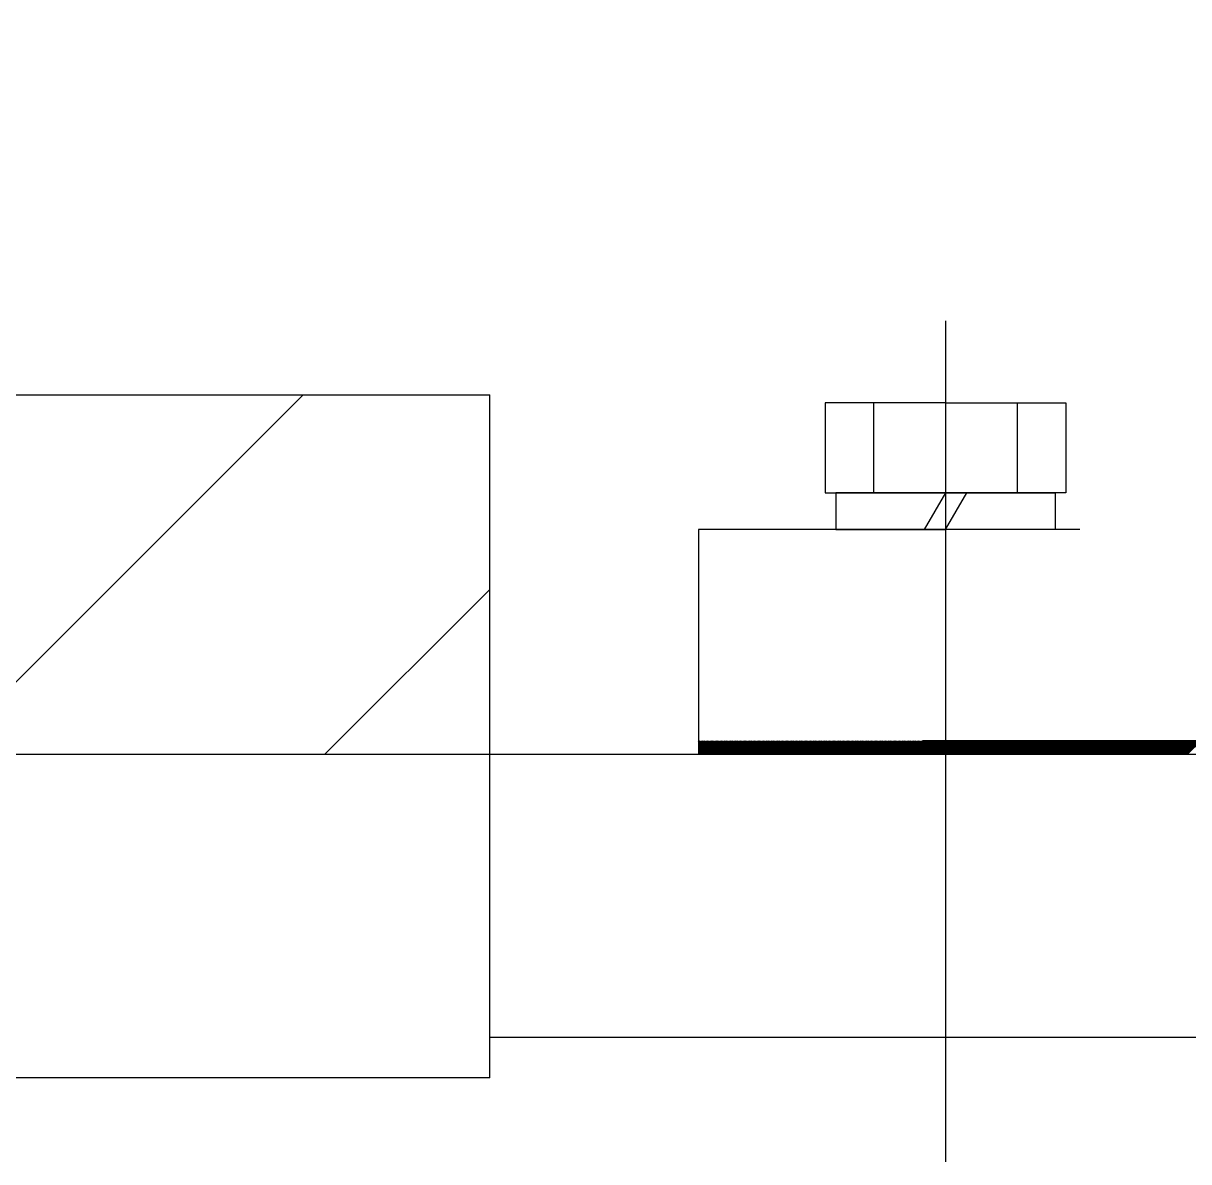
# Model space of a CAD drawing. Header units: millimetres. Extents: x 0 to 14700, y -398 to 10395.
# Drawn here: x 8945.8 to 9075.4, y 5484.5 to 5611.1 of the extents above; entities that cross this region are included whole.
import ezdxf

# ---------------------------------------------------------------- set-up
doc = ezdxf.new("R2010")
doc.units = ezdxf.units.MM
doc.header["$LTSCALE"] = 350
doc.linetypes.add('K', pattern=[2.5, 1.25, -0.25, 0.25, -0.25, 0.25, -0.25])
doc.layers.add('01', color=7, linetype='Continuous')
doc.layers.add('07', color=6, linetype='K')

# ---------------------------------------------------------------- blocks, each defined once
blk = doc.blocks.new('rtrtrt')
at = {"layer": '07', "color": 6, "linetype": 'K', "ltscale": 0.8}
for p, q in [((7896.01, 22097.17), (7896.01, 22003.63)), ((7896.01, 22088.05), (7882.63, 22088.05)), ((7882.63, 22088.05), (7882.63, 22078.05)), ((7888.01, 22078.05), (7888.01, 22088.05)), ((7896.01, 22088.05), (7909.38, 22088.05)), ((7904.01, 22078.05), (7904.01, 22088.05)), ((7909.38, 22088.05), (7909.38, 22078.05)), ((7896.01, 22080.15), (7896.01, 22071.85)), ((7882.63, 22078.05), (7896.01, 22078.05)), ((7896.01, 22078.05), (7883.81, 22078.05)), ((7883.81, 22078.05), (7883.81, 22073.95)), ((7896.01, 22078.05), (7893.64, 22073.95)), ((7896.01, 22078.05), (7908.21, 22078.05)), ((7896.01, 22073.95), (7898.37, 22078.05)), ((7909.38, 22078.05), (7896.01, 22078.05)), ((7908.21, 22078.05), (7908.21, 22073.95)), ((8330.93, 22073.95), (7868.51, 22073.95)), ((7868.51, 22073.95), (7868.51, 22048.95)), ((7883.81, 22073.95), (7896.01, 22073.95)), ((7908.21, 22073.95), (7896.01, 22073.95)), ((7706.62, 22048.95), (8099.72, 22048.95)), ((8082.72, 22017.45), (7845.3, 22017.45))]:
    blk.add_line(p, q, dxfattribs=at)
at = {"layer": '07', "color": 6, "linetype": 'K'}
for p, q in [((8330.93, 22050.45), (7868.51, 22050.45)), ((7868.51, 22048.97), (7869.99, 22050.45)), ((7868.51, 22049.11), (7869.84, 22050.45)), ((7868.51, 22049.26), (7869.7, 22050.45)), ((7868.51, 22049.4), (7869.56, 22050.45)), ((7868.51, 22049.54), (7869.42, 22050.45)), ((7868.51, 22049.68), (7869.28, 22050.45)), ((7868.51, 22049.82), (7869.14, 22050.45)), ((7868.51, 22049.96), (7869, 22050.45)), ((7868.51, 22050.1), (7868.85, 22050.45)), ((7868.51, 22050.25), (7868.71, 22050.45)), ((7868.51, 22050.39), (7868.57, 22050.45)), ((7868.63, 22048.95), (7870.13, 22050.45)), ((7868.77, 22048.95), (7870.27, 22050.45)), ((7868.91, 22048.95), (7870.41, 22050.45)), ((7869.05, 22048.95), (7870.55, 22050.45)), ((7869.19, 22048.95), (7870.69, 22050.45)), ((7869.33, 22048.95), (7870.83, 22050.45)), ((7869.48, 22048.95), (7870.98, 22050.45)), ((7869.62, 22048.95), (7871.12, 22050.45)), ((7869.76, 22048.95), (7871.26, 22050.45)), ((7869.9, 22048.95), (7871.4, 22050.45)), ((7870.04, 22048.95), (7871.54, 22050.45)), ((7870.18, 22048.95), (7871.68, 22050.45)), ((7870.32, 22048.95), (7871.82, 22050.45)), ((7870.46, 22048.95), (7871.96, 22050.45)), ((7870.61, 22048.95), (7872.11, 22050.45)), ((7870.75, 22048.95), (7872.25, 22050.45)), ((7870.89, 22048.95), (7872.39, 22050.45)), ((7871.03, 22048.95), (7872.53, 22050.45)), ((7871.17, 22048.95), (7872.67, 22050.45)), ((7871.31, 22048.95), (7872.81, 22050.45)), ((7871.45, 22048.95), (7872.95, 22050.45)), ((7871.6, 22048.95), (7873.1, 22050.45)), ((7871.74, 22048.95), (7873.24, 22050.45)), ((7871.88, 22048.95), (7873.38, 22050.45)), ((7872.02, 22048.95), (7873.52, 22050.45)), ((7872.16, 22048.95), (7873.66, 22050.45)), ((7872.3, 22048.95), (7873.8, 22050.45)), ((7872.44, 22048.95), (7873.94, 22050.45)), ((7872.59, 22048.95), (7874.09, 22050.45)), ((7872.73, 22048.95), (7874.23, 22050.45)), ((7872.87, 22048.95), (7874.37, 22050.45)), ((7873.01, 22048.95), (7874.51, 22050.45)), ((7873.15, 22048.95), (7874.65, 22050.45)), ((7873.29, 22048.95), (7874.79, 22050.45)), ((7873.43, 22048.95), (7874.93, 22050.45)), ((7873.58, 22048.95), (7875.08, 22050.45)), ((7873.72, 22048.95), (7875.22, 22050.45)), ((7873.86, 22048.95), (7875.36, 22050.45)), ((7874, 22048.95), (7875.5, 22050.45)), ((7874.14, 22048.95), (7875.64, 22050.45)), ((7874.28, 22048.95), (7875.78, 22050.45)), ((7874.42, 22048.95), (7875.92, 22050.45)), ((7874.57, 22048.95), (7876.07, 22050.45)), ((7874.71, 22048.95), (7876.21, 22050.45)), ((7874.85, 22048.95), (7876.35, 22050.45)), ((7874.99, 22048.95), (7876.49, 22050.45)), ((7875.13, 22048.95), (7876.63, 22050.45)), ((7875.27, 22048.95), (7876.77, 22050.45)), ((7875.41, 22048.95), (7876.91, 22050.45)), ((7875.56, 22048.95), (7877.06, 22050.45)), ((7875.7, 22048.95), (7877.2, 22050.45)), ((7875.84, 22048.95), (7877.34, 22050.45)), ((7875.98, 22048.95), (7877.48, 22050.45)), ((7876.12, 22048.95), (7877.62, 22050.45)), ((7876.26, 22048.95), (7877.76, 22050.45)), ((7876.4, 22048.95), (7877.9, 22050.45)), ((7876.55, 22048.95), (7878.05, 22050.45)), ((7876.69, 22048.95), (7878.19, 22050.45)), ((7876.83, 22048.95), (7878.33, 22050.45)), ((7876.97, 22048.95), (7878.47, 22050.45)), ((7877.11, 22048.95), (7878.61, 22050.45)), ((7877.25, 22048.95), (7878.75, 22050.45)), ((7877.39, 22048.95), (7878.89, 22050.45)), ((7877.54, 22048.95), (7879.04, 22050.45)), ((7877.68, 22048.95), (7879.18, 22050.45)), ((7877.82, 22048.95), (7879.32, 22050.45)), ((7877.96, 22048.95), (7879.46, 22050.45)), ((7878.1, 22048.95), (7879.6, 22050.45)), ((7878.24, 22048.95), (7879.74, 22050.45)), ((7878.38, 22048.95), (7879.88, 22050.45)), ((7878.53, 22048.95), (7880.03, 22050.45)), ((7878.67, 22048.95), (7880.17, 22050.45)), ((7878.81, 22048.95), (7880.31, 22050.45)), ((7878.95, 22048.95), (7880.45, 22050.45)), ((7879.09, 22048.95), (7880.59, 22050.45)), ((7879.23, 22048.95), (7880.73, 22050.45)), ((7879.37, 22048.95), (7880.87, 22050.45)), ((7879.52, 22048.95), (7881.02, 22050.45)), ((7879.66, 22048.95), (7881.16, 22050.45)), ((7879.8, 22048.95), (7881.3, 22050.45)), ((7879.94, 22048.95), (7881.44, 22050.45)), ((7880.08, 22048.95), (7881.58, 22050.45)), ((7880.22, 22048.95), (7881.72, 22050.45)), ((7880.36, 22048.95), (7881.86, 22050.45)), ((7880.51, 22048.95), (7882.01, 22050.45)), ((7880.65, 22048.95), (7882.15, 22050.45)), ((7880.79, 22048.95), (7882.29, 22050.45)), ((7880.93, 22048.95), (7882.43, 22050.45)), ((7881.07, 22048.95), (7882.57, 22050.45)), ((7881.21, 22048.95), (7882.71, 22050.45)), ((7881.35, 22048.95), (7882.85, 22050.45)), ((7881.5, 22048.95), (7883, 22050.45)), ((7881.64, 22048.95), (7883.14, 22050.45)), ((7881.78, 22048.95), (7883.28, 22050.45)), ((7881.92, 22048.95), (7883.42, 22050.45)), ((7882.06, 22048.95), (7883.56, 22050.45)), ((7882.2, 22048.95), (7883.7, 22050.45)), ((7882.34, 22048.95), (7883.84, 22050.45)), ((7882.49, 22048.95), (7883.99, 22050.45)), ((7882.63, 22048.95), (7884.13, 22050.45)), ((7882.77, 22048.95), (7884.27, 22050.45)), ((7882.91, 22048.95), (7884.41, 22050.45)), ((7883.05, 22048.95), (7884.55, 22050.45)), ((7883.19, 22048.95), (7884.69, 22050.45)), ((7883.33, 22048.95), (7884.83, 22050.45)), ((7883.48, 22048.95), (7884.98, 22050.45)), ((7883.62, 22048.95), (7885.12, 22050.45)), ((7883.76, 22048.95), (7885.26, 22050.45)), ((7883.9, 22048.95), (7885.4, 22050.45)), ((7884.04, 22048.95), (7885.54, 22050.45)), ((7884.18, 22048.95), (7885.68, 22050.45)), ((7884.32, 22048.95), (7885.82, 22050.45)), ((7884.47, 22048.95), (7885.97, 22050.45)), ((7884.61, 22048.95), (7886.11, 22050.45)), ((7884.75, 22048.95), (7886.25, 22050.45)), ((7884.89, 22048.95), (7886.39, 22050.45)), ((7885.03, 22048.95), (7886.53, 22050.45)), ((7885.17, 22048.95), (7886.67, 22050.45)), ((7885.31, 22048.95), (7886.81, 22050.45)), ((7885.46, 22048.95), (7886.96, 22050.45)), ((7885.6, 22048.95), (7887.1, 22050.45)), ((7885.74, 22048.95), (7887.24, 22050.45)), ((7885.88, 22048.95), (7887.38, 22050.45)), ((7886.02, 22048.95), (7887.52, 22050.45)), ((7886.16, 22048.95), (7887.66, 22050.45)), ((7886.3, 22048.95), (7887.8, 22050.45)), ((7886.45, 22048.95), (7887.95, 22050.45)), ((7886.59, 22048.95), (7888.09, 22050.45)), ((7886.73, 22048.95), (7888.23, 22050.45)), ((7886.87, 22048.95), (7888.37, 22050.45)), ((7887.01, 22048.95), (7888.51, 22050.45)), ((7887.15, 22048.95), (7888.65, 22050.45)), ((7887.29, 22048.95), (7888.79, 22050.45)), ((7887.44, 22048.95), (7888.94, 22050.45)), ((7887.58, 22048.95), (7889.08, 22050.45)), ((7887.72, 22048.95), (7889.22, 22050.45)), ((7887.86, 22048.95), (7889.36, 22050.45)), ((7888, 22048.95), (7889.5, 22050.45)), ((7888.14, 22048.95), (7889.64, 22050.45)), ((7888.28, 22048.95), (7889.78, 22050.45)), ((7888.43, 22048.95), (7889.93, 22050.45)), ((7888.57, 22048.95), (7890.07, 22050.45)), ((7888.71, 22048.95), (7890.21, 22050.45)), ((7888.85, 22048.95), (7890.35, 22050.45)), ((7888.99, 22048.95), (7890.49, 22050.45)), ((7889.13, 22048.95), (7890.63, 22050.45)), ((7889.27, 22048.95), (7890.77, 22050.45)), ((7889.42, 22048.95), (7890.92, 22050.45)), ((7889.56, 22048.95), (7891.06, 22050.45)), ((7889.7, 22048.95), (7891.2, 22050.45)), ((7889.84, 22048.95), (7891.34, 22050.45)), ((7889.98, 22048.95), (7891.48, 22050.45)), ((7890.12, 22048.95), (7891.62, 22050.45)), ((7890.26, 22048.95), (7891.76, 22050.45)), ((7890.41, 22048.95), (7891.91, 22050.45)), ((7890.55, 22048.95), (7892.05, 22050.45)), ((7890.69, 22048.95), (7892.19, 22050.45)), ((7890.83, 22048.95), (7892.33, 22050.45)), ((7890.97, 22048.95), (7892.47, 22050.45)), ((7891.11, 22048.95), (7892.61, 22050.45)), ((7891.25, 22048.95), (7892.75, 22050.45)), ((7891.4, 22048.95), (7892.9, 22050.45)), ((7891.54, 22048.95), (7893.04, 22050.45)), ((7891.68, 22048.95), (7893.18, 22050.45)), ((7891.82, 22048.95), (7893.32, 22050.45)), ((7891.96, 22048.95), (7893.46, 22050.45)), ((7892.1, 22048.95), (7893.6, 22050.45)), ((7892.24, 22048.95), (7893.74, 22050.45)), ((7892.39, 22048.95), (7893.89, 22050.45)), ((7892.53, 22048.95), (7894.03, 22050.45)), ((7892.67, 22048.95), (7894.17, 22050.45)), ((7892.81, 22048.95), (7894.31, 22050.45)), ((7892.95, 22048.95), (7894.45, 22050.45)), ((7893.09, 22048.95), (7894.59, 22050.45)), ((7893.23, 22048.95), (7894.73, 22050.45)), ((7893.38, 22048.95), (7894.88, 22050.45)), ((7893.52, 22048.95), (7895.02, 22050.45)), ((7893.66, 22048.95), (7895.16, 22050.45)), ((7893.8, 22048.95), (7895.3, 22050.45)), ((7893.94, 22048.95), (7895.44, 22050.45)), ((7894.08, 22048.95), (7895.58, 22050.45)), ((7894.22, 22048.95), (7895.72, 22050.45)), ((7894.37, 22048.95), (7895.87, 22050.45)), ((7894.51, 22048.95), (7896.01, 22050.45)), ((7894.65, 22048.95), (7896.01, 22050.31)), ((7894.79, 22048.95), (7896.01, 22050.17)), ((7894.93, 22048.95), (7896.01, 22050.03)), ((7895.07, 22048.95), (7896.01, 22049.89)), ((7896.01, 22049.04), (7897.42, 22050.45)), ((7896.01, 22049.18), (7897.28, 22050.45)), ((7896.01, 22049.32), (7897.14, 22050.45)), ((7896.01, 22049.46), (7897, 22050.45)), ((7896.01, 22049.6), (7896.86, 22050.45)), ((7896.01, 22049.74), (7896.71, 22050.45)), ((7896.01, 22049.89), (7896.57, 22050.45)), ((7896.01, 22050.03), (7896.43, 22050.45)), ((7896.01, 22050.17), (7896.29, 22050.45)), ((7896.01, 22050.31), (7896.15, 22050.45)), ((7896.06, 22048.95), (7897.56, 22050.45)), ((7896.2, 22048.95), (7897.7, 22050.45)), ((7896.35, 22048.95), (7897.85, 22050.45)), ((7896.49, 22048.95), (7897.99, 22050.45)), ((7896.63, 22048.95), (7898.13, 22050.45)), ((7896.77, 22048.95), (7898.27, 22050.45)), ((7896.91, 22048.95), (7898.41, 22050.45)), ((7897.05, 22048.95), (7898.55, 22050.45)), ((7897.19, 22048.95), (7898.69, 22050.45)), ((7897.34, 22048.95), (7898.84, 22050.45)), ((7897.48, 22048.95), (7898.98, 22050.45)), ((7897.62, 22048.95), (7899.12, 22050.45)), ((7897.76, 22048.95), (7899.26, 22050.45)), ((7897.9, 22048.95), (7899.4, 22050.45)), ((7898.04, 22048.95), (7899.54, 22050.45)), ((7898.18, 22048.95), (7899.68, 22050.45)), ((7898.32, 22048.95), (7899.82, 22050.45)), ((7898.47, 22048.95), (7899.97, 22050.45)), ((7898.61, 22048.95), (7900.11, 22050.45)), ((7898.75, 22048.95), (7900.25, 22050.45)), ((7898.89, 22048.95), (7900.39, 22050.45)), ((7899.03, 22048.95), (7900.53, 22050.45)), ((7899.17, 22048.95), (7900.67, 22050.45)), ((7899.31, 22048.95), (7900.81, 22050.45)), ((7899.46, 22048.95), (7900.96, 22050.45)), ((7899.6, 22048.95), (7901.1, 22050.45)), ((7899.74, 22048.95), (7901.24, 22050.45)), ((7899.88, 22048.95), (7901.38, 22050.45)), ((7900.02, 22048.95), (7901.52, 22050.45)), ((7900.16, 22048.95), (7901.66, 22050.45)), ((7900.3, 22048.95), (7901.8, 22050.45)), ((7900.45, 22048.95), (7901.95, 22050.45)), ((7900.59, 22048.95), (7902.09, 22050.45)), ((7900.73, 22048.95), (7902.23, 22050.45)), ((7900.87, 22048.95), (7902.37, 22050.45)), ((7901.01, 22048.95), (7902.51, 22050.45)), ((7901.15, 22048.95), (7902.65, 22050.45)), ((7901.29, 22048.95), (7902.79, 22050.45)), ((7901.44, 22048.95), (7902.94, 22050.45)), ((7901.58, 22048.95), (7903.08, 22050.45)), ((7901.72, 22048.95), (7903.22, 22050.45)), ((7901.86, 22048.95), (7903.36, 22050.45)), ((7902, 22048.95), (7903.5, 22050.45)), ((7902.14, 22048.95), (7903.64, 22050.45)), ((7902.28, 22048.95), (7903.78, 22050.45)), ((7902.43, 22048.95), (7903.93, 22050.45)), ((7902.57, 22048.95), (7904.07, 22050.45)), ((7902.71, 22048.95), (7904.21, 22050.45)), ((7902.85, 22048.95), (7904.35, 22050.45)), ((7902.99, 22048.95), (7904.49, 22050.45)), ((7903.13, 22048.95), (7904.63, 22050.45)), ((7903.27, 22048.95), (7904.77, 22050.45)), ((7903.42, 22048.95), (7904.92, 22050.45)), ((7903.56, 22048.95), (7905.06, 22050.45)), ((7903.7, 22048.95), (7905.2, 22050.45)), ((7903.84, 22048.95), (7905.34, 22050.45)), ((7903.98, 22048.95), (7905.48, 22050.45)), ((7904.12, 22048.95), (7905.62, 22050.45)), ((7904.26, 22048.95), (7905.76, 22050.45)), ((7904.41, 22048.95), (7905.91, 22050.45)), ((7904.55, 22048.95), (7906.05, 22050.45)), ((7904.69, 22048.95), (7906.19, 22050.45)), ((7904.83, 22048.95), (7906.33, 22050.45)), ((7904.97, 22048.95), (7906.47, 22050.45)), ((7905.11, 22048.95), (7906.61, 22050.45)), ((7905.25, 22048.95), (7906.75, 22050.45)), ((7905.4, 22048.95), (7906.9, 22050.45)), ((7905.54, 22048.95), (7907.04, 22050.45)), ((7905.68, 22048.95), (7907.18, 22050.45)), ((7905.82, 22048.95), (7907.32, 22050.45)), ((7905.96, 22048.95), (7907.46, 22050.45)), ((7906.1, 22048.95), (7907.6, 22050.45)), ((7906.24, 22048.95), (7907.74, 22050.45)), ((7906.39, 22048.95), (7907.89, 22050.45)), ((7906.53, 22048.95), (7908.03, 22050.45)), ((7906.67, 22048.95), (7908.17, 22050.45)), ((7906.81, 22048.95), (7908.31, 22050.45)), ((7906.95, 22048.95), (7908.45, 22050.45)), ((7907.09, 22048.95), (7908.59, 22050.45)), ((7907.23, 22048.95), (7908.73, 22050.45)), ((7907.38, 22048.95), (7908.88, 22050.45)), ((7907.52, 22048.95), (7909.02, 22050.45)), ((7907.66, 22048.95), (7909.16, 22050.45)), ((7907.8, 22048.95), (7909.3, 22050.45)), ((7907.94, 22048.95), (7909.44, 22050.45)), ((7908.08, 22048.95), (7909.58, 22050.45)), ((7908.22, 22048.95), (7909.72, 22050.45)), ((7908.37, 22048.95), (7909.87, 22050.45)), ((7908.51, 22048.95), (7910.01, 22050.45)), ((7908.65, 22048.95), (7910.15, 22050.45)), ((7908.79, 22048.95), (7910.29, 22050.45)), ((7908.93, 22048.95), (7910.43, 22050.45)), ((7909.07, 22048.95), (7910.57, 22050.45)), ((7909.21, 22048.95), (7910.71, 22050.45)), ((7909.36, 22048.95), (7910.86, 22050.45)), ((7909.5, 22048.95), (7911, 22050.45)), ((7909.64, 22048.95), (7911.14, 22050.45)), ((7909.78, 22048.95), (7911.28, 22050.45)), ((7909.92, 22048.95), (7911.42, 22050.45)), ((7910.06, 22048.95), (7911.56, 22050.45)), ((7910.2, 22048.95), (7911.7, 22050.45)), ((7910.35, 22048.95), (7911.85, 22050.45)), ((7910.49, 22048.95), (7911.99, 22050.45)), ((7910.63, 22048.95), (7912.13, 22050.45)), ((7910.77, 22048.95), (7912.27, 22050.45)), ((7910.91, 22048.95), (7912.41, 22050.45)), ((7911.05, 22048.95), (7912.55, 22050.45)), ((7911.19, 22048.95), (7912.69, 22050.45)), ((7911.34, 22048.95), (7912.84, 22050.45)), ((7911.48, 22048.95), (7912.98, 22050.45)), ((7911.62, 22048.95), (7913.12, 22050.45)), ((7911.76, 22048.95), (7913.26, 22050.45)), ((7911.9, 22048.95), (7913.4, 22050.45)), ((7912.04, 22048.95), (7913.54, 22050.45)), ((7912.18, 22048.95), (7913.68, 22050.45)), ((7912.33, 22048.95), (7913.83, 22050.45)), ((7912.47, 22048.95), (7913.97, 22050.45)), ((7912.61, 22048.95), (7914.11, 22050.45)), ((7912.75, 22048.95), (7914.25, 22050.45)), ((7912.89, 22048.95), (7914.39, 22050.45)), ((7913.03, 22048.95), (7914.53, 22050.45)), ((7913.17, 22048.95), (7914.67, 22050.45)), ((7913.32, 22048.95), (7914.82, 22050.45)), ((7913.46, 22048.95), (7914.96, 22050.45)), ((7913.6, 22048.95), (7915.1, 22050.45)), ((7913.74, 22048.95), (7915.24, 22050.45)), ((7913.88, 22048.95), (7915.38, 22050.45)), ((7914.02, 22048.95), (7915.52, 22050.45)), ((7914.16, 22048.95), (7915.66, 22050.45)), ((7914.31, 22048.95), (7915.81, 22050.45)), ((7914.45, 22048.95), (7915.95, 22050.45)), ((7914.59, 22048.95), (7916.09, 22050.45)), ((7914.73, 22048.95), (7916.23, 22050.45)), ((7914.87, 22048.95), (7916.37, 22050.45)), ((7915.01, 22048.95), (7916.51, 22050.45)), ((7915.15, 22048.95), (7916.65, 22050.45)), ((7915.3, 22048.95), (7916.8, 22050.45)), ((7915.44, 22048.95), (7916.94, 22050.45)), ((7915.58, 22048.95), (7917.08, 22050.45)), ((7915.72, 22048.95), (7917.22, 22050.45)), ((7915.86, 22048.95), (7917.36, 22050.45)), ((7916, 22048.95), (7917.5, 22050.45)), ((7916.14, 22048.95), (7917.64, 22050.45)), ((7916.29, 22048.95), (7917.79, 22050.45)), ((7916.43, 22048.95), (7917.93, 22050.45)), ((7916.57, 22048.95), (7918.07, 22050.45)), ((7916.71, 22048.95), (7918.21, 22050.45)), ((7916.85, 22048.95), (7918.35, 22050.45)), ((7916.99, 22048.95), (7918.49, 22050.45)), ((7917.13, 22048.95), (7918.63, 22050.45)), ((7917.28, 22048.95), (7918.78, 22050.45)), ((7917.42, 22048.95), (7918.92, 22050.45)), ((7917.56, 22048.95), (7919.06, 22050.45)), ((7917.7, 22048.95), (7919.2, 22050.45)), ((7917.84, 22048.95), (7919.34, 22050.45)), ((7917.98, 22048.95), (7919.48, 22050.45)), ((7918.12, 22048.95), (7919.62, 22050.45)), ((7918.27, 22048.95), (7919.77, 22050.45)), ((7918.41, 22048.95), (7919.91, 22050.45)), ((7918.55, 22048.95), (7920.05, 22050.45)), ((7918.69, 22048.95), (7920.19, 22050.45)), ((7918.83, 22048.95), (7920.33, 22050.45)), ((7918.97, 22048.95), (7920.47, 22050.45)), ((7919.11, 22048.95), (7920.61, 22050.45)), ((7919.26, 22048.95), (7920.76, 22050.45)), ((7919.4, 22048.95), (7920.9, 22050.45)), ((7919.54, 22048.95), (7921.04, 22050.45)), ((7919.68, 22048.95), (7921.18, 22050.45)), ((7919.82, 22048.95), (7921.32, 22050.45)), ((7919.96, 22048.95), (7921.46, 22050.45)), ((7920.1, 22048.95), (7921.6, 22050.45)), ((7920.25, 22048.95), (7921.75, 22050.45)), ((7920.39, 22048.95), (7921.89, 22050.45)), ((7920.53, 22048.95), (7922.03, 22050.45)), ((7920.67, 22048.95), (7922.17, 22050.45)), ((7920.81, 22048.95), (7922.31, 22050.45)), ((7920.95, 22048.95), (7922.45, 22050.45)), ((7921.09, 22048.95), (7922.59, 22050.45)), ((7921.24, 22048.95), (7922.74, 22050.45)), ((7921.38, 22048.95), (7922.88, 22050.45)), ((7921.52, 22048.95), (7923.02, 22050.45)), ((7921.66, 22048.95), (7923.16, 22050.45)), ((7921.8, 22048.95), (7923.3, 22050.45)), ((7921.94, 22048.95), (7923.44, 22050.45)), ((7922.08, 22048.95), (7923.58, 22050.45)), ((7922.23, 22048.95), (7923.73, 22050.45)), ((7922.37, 22048.95), (7923.87, 22050.45)), ((7922.51, 22048.95), (7924.01, 22050.45)), ((7922.65, 22048.95), (7924.15, 22050.45)), ((7922.79, 22048.95), (7924.29, 22050.45)), ((7922.93, 22048.95), (7924.43, 22050.45)), ((7845.3, 22012.95), (7845.3, 22048.95)), ((7895.21, 22048.95), (7896.01, 22049.74)), ((7895.36, 22048.95), (7896.01, 22049.6)), ((7895.5, 22048.95), (7896.01, 22049.46)), ((7895.64, 22048.95), (7896.01, 22049.32)), ((7895.78, 22048.95), (7896.01, 22049.18)), ((7895.92, 22048.95), (7896.01, 22049.04))]:
    blk.add_line(p, q, dxfattribs=at)
at = {"layer": '07', "color": 6, "linetype": 'K', "ltscale": 1.2}
blk.add_line((7845.3, 22012.95), (7175.72, 22012.95), dxfattribs=at)
blk = doc.blocks.new('ererw')
at = {"layer": '07', "linetype": 'K', "ltscale": 1.5}
h = blk.add_hatch(dxfattribs=at)
h.set_pattern_fill('_USER', color=6, scale=30, angle=45, style=0, pattern_type=0)
h.set_pattern_definition([(45, (7418.683, 3841.908), (-21.2132, 21.2132), [])])
h.paths.add_polyline_path([(9749.23, 5292.4), (9776.73, 5292.4), (9776.73, 5298.4), (9899.23, 5298.4), (9899.23, 5258.4), (9749.23, 5258.4)])
h.paths.add_polyline_path([(9714.23, 4958.4), (9866.31, 4958.4), (9866.31, 4918.4), (9714.23, 4918.4)])
h.paths.add_polyline_path([(9248.23, 4958.4), (9384.23, 4958.4), (9384.23, 4918.4), (9248.23, 4918.4)])
h.paths.add_polyline_path([(9196.73, 4958.4), (9215.23, 4958.4), (9215.23, 4918.4), (9196.73, 4918.4)])
h.paths.add_polyline_path([(9178.23, 5298.4), (9178.23, 5258.4), (9349.23, 5258.4), (9349.23, 5292.4), (9321.73, 5292.4), (9321.73, 5298.4)])
edge = h.paths.add_edge_path()
edge.add_line((9790.23, 4958.4), (9790.23, 5258.4))
edge.add_line((9810.23, 4958.4), (9810.23, 5258.4))
edge.add_line((9288.23, 4958.4), (9288.23, 5258.4))
edge.add_line((9308.23, 4958.4), (9308.23, 5258.4))
at = {"layer": '07', "color": 6, "linetype": 'K', "ltscale": 1.5}
for p, q in [((9917.02, 4966.62), (9917.02, 4873.07)), ((9697.6, 4958.4), (9866.31, 4958.4)), ((9866.31, 4918.4), (9866.31, 4958.4)), ((9903.64, 4957.5), (9903.64, 4947.5)), ((9917.02, 4957.5), (9903.64, 4957.5)), ((9909.02, 4947.5), (9909.02, 4957.5)), ((9917.02, 4957.5), (9930.39, 4957.5)), ((9925.02, 4947.5), (9925.02, 4957.5)), ((9930.39, 4957.5), (9930.39, 4947.5)), ((9917.02, 4949.59), (9917.02, 4941.3)), ((9903.64, 4947.5), (9917.02, 4947.5)), ((9917.02, 4947.5), (9904.82, 4947.5)), ((9904.82, 4947.5), (9904.82, 4943.4)), ((9917.02, 4947.5), (9914.65, 4943.4)), ((9917.02, 4947.5), (9929.22, 4947.5)), ((9930.39, 4947.5), (9917.02, 4947.5)), ((9917.02, 4943.4), (9919.38, 4947.5)), ((9929.22, 4947.5), (9929.22, 4943.4)), ((9889.52, 4943.4), (9889.52, 4918.4)), ((9904.82, 4943.4), (9917.02, 4943.4)), ((9929.22, 4943.4), (9917.02, 4943.4)), ((9866.31, 4882.4), (9866.31, 4918.4)), ((9866.31, 4882.4), (9196.73, 4882.4))]:
    blk.add_line(p, q, dxfattribs=at)

msp = doc.modelspace()

# ---------------------------------------------------------------- block references
at = {"layer": '01'}
for name, p in [('ererw', (-868.68, 611.41)), ('rtrtrt', (1152.33, -16519.14))]:
    msp.add_blockref(name, p, dxfattribs=at)

doc.saveas('drawing.dxf')
